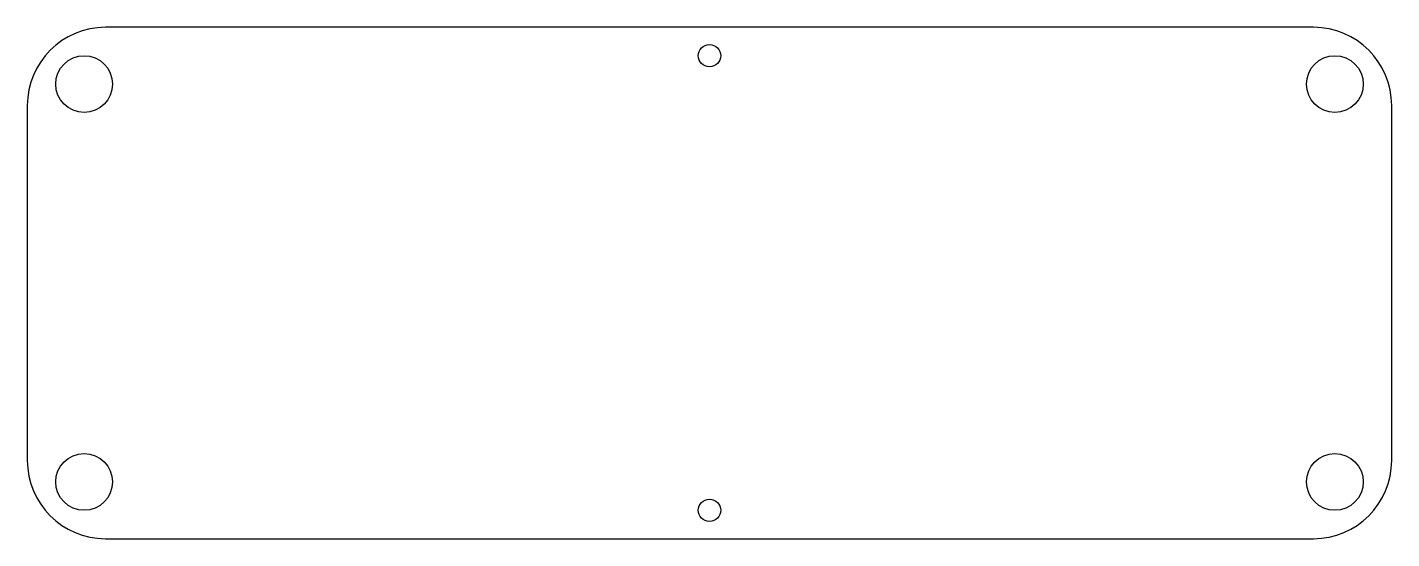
# Model space of a CAD drawing. Extents: x -30.5 to 30.5, y -11.4 to 11.4.
import ezdxf

# ---------------------------------------------------------------- set-up
doc = ezdxf.new("R2010")
doc.units = 0
doc.header["$MEASUREMENT"] = 0
doc.layers.add('VISIBLE', color=7, linetype='CONTINUOUS')

msp = doc.modelspace()

# ---------------------------------------------------------------- linework, layer by layer
at = {"layer": 'VISIBLE'}
for p, q in [((26.98, 11.43), (-26.98, 11.43)), ((-30.48, 7.93), (-30.48, -7.93)), ((30.48, -7.93), (30.48, 7.93)), ((-26.98, -11.43), (26.98, -11.43))]:
    msp.add_line(p, q, dxfattribs=at)
for centre, radius in [((0, 10.16), 0.5), ((-27.94, 8.89), 1.27), ((27.94, 8.89), 1.27), ((-27.94, -8.89), 1.27), ((27.94, -8.89), 1.27), ((0, -10.16), 0.5)]:
    msp.add_circle(centre, radius, dxfattribs=at)
for centre, start, end in [((-26.98, 7.93), 90, 180), ((26.98, 7.93), 0, 90), ((-26.98, -7.93), 180, 270), ((26.98, -7.93), 270, 0)]:
    msp.add_arc(centre, 3.5, start, end, dxfattribs=at)

doc.saveas('drawing.dxf')
